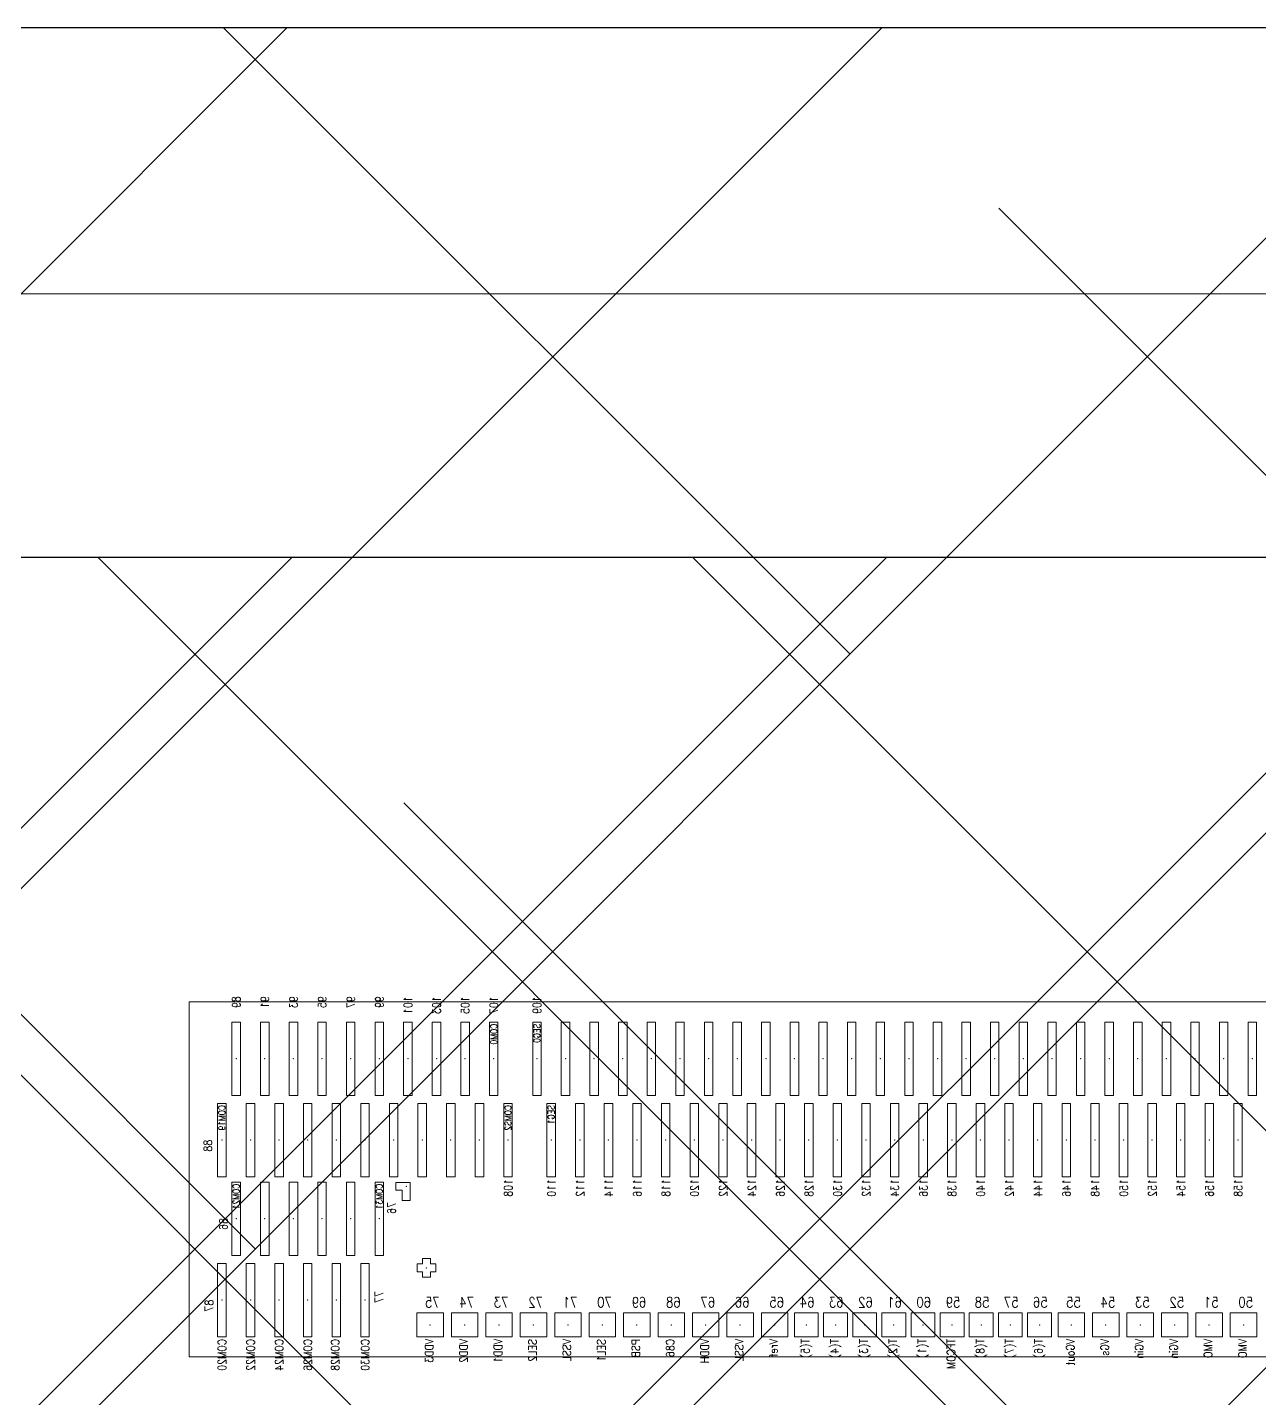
# Model space of a CAD drawing. Extents: x 612 to 1145, y -75 to 210.
# Drawn here: x 997.998 to 1001.486, y 138.967 to 142.849 of the extents above; entities that cross this region are included whole.
import ezdxf

# ---------------------------------------------------------------- set-up
doc = ezdxf.new("R2010")
doc.units = 0
doc.layers.add('Note', color=7, linetype='CONTINUOUS')
doc.layers.add('粗实线', color=7, linetype='CONTINUOUS', lineweight=18)
doc.styles.get("Standard").update_dxf_attribs({"font": 'romans.shx', "width": 0.85})

msp = doc.modelspace()

# ---------------------------------------------------------------- hatches: boundary and pattern name
at = {"layer": 'Note', "linetype": 'ByBlock'}
h = msp.add_hatch(dxfattribs=at)
h.set_pattern_fill('ANSI38', color=0, scale=0.374939, style=0)
h.set_pattern_definition([(45, (-5129.3803, 1257.2485), (-0.8417613, 0.8417613), []), (135, (-5129.3803, 1257.2485), (-2.5252839, 0.8417613), [2.9760756, -1.7856454])])
h.paths.add_polyline_path([(1044.4613582, 135.34976602), (1044.4613582, 142.84853921), (959.72522116, 142.84853921), (959.72522116, 135.34976602)])
h = msp.add_hatch(dxfattribs=at)
h.set_pattern_fill('ANSI37', color=6, scale=0.374939, style=0)
h.set_pattern_definition([(45, (-4744.0241, 1257.2485), (-0.8417613, 0.8417613), []), (135, (-4744.0241, 1257.2485), (-0.8417613, -0.8417613), [])])
h.paths.add_polyline_path([(959.72522116, 141.34878457), (959.72522116, 136.84952066), (1044.4613582, 136.84952066), (1044.4613582, 141.34878457)])

# ---------------------------------------------------------------- linework, layer by layer
at = {"layer": 'Note', "color": 0, "linetype": 'ByBlock'}
for p, q in [((959.72522116, 142.84853921), (1044.4613582, 142.84853921)), ((959.72522116, 141.34878457), (1044.4613582, 141.34878457))]:
    msp.add_line(p, q, dxfattribs=at)
at = {"layer": '粗实线'}
for p, q in [((959.71828968, 142.09414723), (1044.46828968, 142.09414723)), ((1005.73078968, 140.08982748), (998.45578968, 140.08982748)), ((998.45578968, 139.08482748), (998.45578968, 140.08982748)), ((998.57728968, 140.03282748), (998.57728968, 139.82507748)), ((998.60128968, 140.03282748), (998.57728968, 140.03282748)), ((998.60128968, 140.03282748), (998.60128968, 139.82507748)), ((998.65828968, 140.03282748), (998.65828968, 139.82507748)), ((998.68228968, 140.03282748), (998.65828968, 140.03282748)), ((998.65828968, 140.03282748), (998.65828968, 139.82507748)), ((998.68228968, 140.03282748), (998.65828968, 140.03282748)), ((998.68228968, 140.03282748), (998.68228968, 139.82507748)), ((998.68228968, 140.03282748), (998.68228968, 139.82507748)), ((998.73928968, 140.03282748), (998.73928968, 139.82507748)), ((998.76328968, 140.03282748), (998.73928968, 140.03282748)), ((998.76328968, 140.03282748), (998.76328968, 139.82507748)), ((998.82028968, 140.03282748), (998.82028968, 139.82507748)), ((998.84428968, 140.03282748), (998.82028968, 140.03282748)), ((998.84428968, 140.03282748), (998.84428968, 139.82507748)), ((998.90128968, 140.03282748), (998.90128968, 139.82507748)), ((998.92528968, 140.03282748), (998.90128968, 140.03282748)), ((998.92528968, 140.03282748), (998.92528968, 139.82507748)), ((998.98228968, 140.03282748), (998.98228968, 139.82507748)), ((999.00628968, 140.03282748), (998.98228968, 140.03282748)), ((999.00628968, 140.03282748), (999.00628968, 139.82507748)), ((999.06328968, 140.03282748), (999.06328968, 139.82507748)), ((999.08728968, 140.03282748), (999.06328968, 140.03282748)), ((999.08728968, 140.03282748), (999.08728968, 139.82507748)), ((999.14428968, 140.03282748), (999.14428968, 139.82507748)), ((999.16828968, 140.03282748), (999.14428968, 140.03282748)), ((999.16828968, 140.03282748), (999.16828968, 139.82507748)), ((999.22528968, 140.03282748), (999.22528968, 139.82507748)), ((999.24928968, 140.03282748), (999.22528968, 140.03282748)), ((999.24928968, 140.03282748), (999.24928968, 139.82507748)), ((999.30628968, 140.03282748), (999.30628968, 139.82507748)), ((999.33028968, 140.03282748), (999.30628968, 140.03282748)), ((999.33028968, 140.03282748), (999.33028968, 139.82507748)), ((999.42853968, 140.03282748), (999.42853968, 139.82507748)), ((999.45253968, 140.03282748), (999.42853968, 140.03282748)), ((999.45253968, 140.03282748), (999.45253968, 139.82507748)), ((999.50953968, 140.03282748), (999.50953968, 139.82507748)), ((999.53353968, 140.03282748), (999.50953968, 140.03282748)), ((999.53353968, 140.03282748), (999.53353968, 139.82507748)), ((999.59053968, 140.03282748), (999.59053968, 139.82507748)), ((999.61453968, 140.03282748), (999.59053968, 140.03282748)), ((999.61453968, 140.03282748), (999.61453968, 139.82507748)), ((999.67153968, 140.03282748), (999.67153968, 139.82507748)), ((999.69553968, 140.03282748), (999.67153968, 140.03282748)), ((999.69553968, 140.03282748), (999.69553968, 139.82507748)), ((999.75253968, 140.03282748), (999.75253968, 139.82507748)), ((999.77653968, 140.03282748), (999.75253968, 140.03282748)), ((999.77653968, 140.03282748), (999.77653968, 139.82507748)), ((999.83353968, 140.03282748), (999.83353968, 139.82507748)), ((999.85753968, 140.03282748), (999.83353968, 140.03282748)), ((999.85753968, 140.03282748), (999.85753968, 139.82507748)), ((999.91453968, 140.03282748), (999.91453968, 139.82507748)), ((999.93853968, 140.03282748), (999.91453968, 140.03282748)), ((999.93853968, 140.03282748), (999.93853968, 139.82507748)), ((999.99553968, 140.03282748), (999.99553968, 139.82507748)), ((1000.01953968, 140.03282748), (999.99553968, 140.03282748)), ((1000.01953968, 140.03282748), (1000.01953968, 139.82507748)), ((1000.07653968, 140.03282748), (1000.07653968, 139.82507748)), ((1000.10053968, 140.03282748), (1000.07653968, 140.03282748)), ((1000.10053968, 140.03282748), (1000.10053968, 139.82507748)), ((1000.15753968, 140.03282748), (1000.15753968, 139.82507748)), ((1000.18153968, 140.03282748), (1000.15753968, 140.03282748)), ((1000.18153968, 140.03282748), (1000.18153968, 139.82507748)), ((1000.23853968, 140.03282748), (1000.23853968, 139.82507748)), ((1000.26253968, 140.03282748), (1000.23853968, 140.03282748)), ((1000.26253968, 140.03282748), (1000.26253968, 139.82507748)), ((1000.31953968, 140.03282748), (1000.31953968, 139.82507748)), ((1000.34353968, 140.03282748), (1000.31953968, 140.03282748)), ((1000.34353968, 140.03282748), (1000.34353968, 139.82507748)), ((1000.40053968, 140.03282748), (1000.40053968, 139.82507748)), ((1000.42453968, 140.03282748), (1000.40053968, 140.03282748)), ((1000.42453968, 140.03282748), (1000.42453968, 139.82507748)), ((1000.48153968, 140.03282748), (1000.48153968, 139.82507748)), ((1000.50553968, 140.03282748), (1000.48153968, 140.03282748)), ((1000.50553968, 140.03282748), (1000.50553968, 139.82507748)), ((1000.56253968, 140.03282748), (1000.56253968, 139.82507748)), ((1000.58653968, 140.03282748), (1000.56253968, 140.03282748)), ((1000.58653968, 140.03282748), (1000.58653968, 139.82507748)), ((1000.64353968, 140.03282748), (1000.64353968, 139.82507748)), ((1000.66753968, 140.03282748), (1000.64353968, 140.03282748)), ((1000.66753968, 140.03282748), (1000.66753968, 139.82507748)), ((1000.72453968, 140.03282748), (1000.72453968, 139.82507748)), ((1000.74853968, 140.03282748), (1000.72453968, 140.03282748)), ((1000.74853968, 140.03282748), (1000.74853968, 139.82507748)), ((1000.80553968, 140.03282748), (1000.80553968, 139.82507748)), ((1000.82953968, 140.03282748), (1000.80553968, 140.03282748)), ((1000.82953968, 140.03282748), (1000.82953968, 139.82507748)), ((1000.88653968, 140.03282748), (1000.88653968, 139.82507748)), ((1000.91053968, 140.03282748), (1000.88653968, 140.03282748)), ((1000.91053968, 140.03282748), (1000.91053968, 139.82507748)), ((1000.96753968, 140.03282748), (1000.96753968, 139.82507748)), ((1000.99153968, 140.03282748), (1000.96753968, 140.03282748)), ((1000.99153968, 140.03282748), (1000.99153968, 139.82507748)), ((1001.04853968, 140.03282748), (1001.04853968, 139.82507748)), ((1001.07253968, 140.03282748), (1001.04853968, 140.03282748)), ((1001.07253968, 140.03282748), (1001.07253968, 139.82507748)), ((1001.12953968, 140.03282748), (1001.12953968, 139.82507748)), ((1001.15353968, 140.03282748), (1001.12953968, 140.03282748)), ((1001.15353968, 140.03282748), (1001.15353968, 139.82507748)), ((1001.21053968, 140.03282748), (1001.21053968, 139.82507748)), ((1001.23453968, 140.03282748), (1001.21053968, 140.03282748)), ((1001.23453968, 140.03282748), (1001.23453968, 139.82507748)), ((1001.29153968, 140.03282748), (1001.29153968, 139.82507748)), ((1001.31553968, 140.03282748), (1001.29153968, 140.03282748)), ((1001.31553968, 140.03282748), (1001.31553968, 139.82507748)), ((1001.37253968, 140.03282748), (1001.37253968, 139.82507748)), ((1001.39653968, 140.03282748), (1001.37253968, 140.03282748)), ((1001.39653968, 140.03282748), (1001.39653968, 139.82507748)), ((1001.45353968, 140.03282748), (1001.45353968, 139.82507748)), ((1001.47753968, 140.03282748), (1001.45353968, 140.03282748)), ((1001.47753968, 140.03282748), (1001.47753968, 139.82507748)), ((998.60128968, 139.82507748), (998.57728968, 139.82507748)), ((998.68228968, 139.82507748), (998.65828968, 139.82507748)), ((998.68228968, 139.82507748), (998.65828968, 139.82507748)), ((998.76328968, 139.82507748), (998.73928968, 139.82507748)), ((998.84428968, 139.82507748), (998.82028968, 139.82507748)), ((998.92528968, 139.82507748), (998.90128968, 139.82507748)), ((999.00628968, 139.82507748), (998.98228968, 139.82507748)), ((999.08728968, 139.82507748), (999.06328968, 139.82507748)), ((999.16828968, 139.82507748), (999.14428968, 139.82507748)), ((999.24928968, 139.82507748), (999.22528968, 139.82507748)), ((999.33028968, 139.82507748), (999.30628968, 139.82507748)), ((999.45253968, 139.82507748), (999.42853968, 139.82507748)), ((999.53353968, 139.82507748), (999.50953968, 139.82507748)), ((999.61453968, 139.82507748), (999.59053968, 139.82507748)), ((999.69553968, 139.82507748), (999.67153968, 139.82507748)), ((999.77653968, 139.82507748), (999.75253968, 139.82507748)), ((999.85753968, 139.82507748), (999.83353968, 139.82507748)), ((999.93853968, 139.82507748), (999.91453968, 139.82507748)), ((1000.01953968, 139.82507748), (999.99553968, 139.82507748)), ((1000.10053968, 139.82507748), (1000.07653968, 139.82507748)), ((1000.18153968, 139.82507748), (1000.15753968, 139.82507748)), ((1000.26253968, 139.82507748), (1000.23853968, 139.82507748)), ((1000.34353968, 139.82507748), (1000.31953968, 139.82507748)), ((1000.42453968, 139.82507748), (1000.40053968, 139.82507748)), ((1000.50553968, 139.82507748), (1000.48153968, 139.82507748)), ((1000.58653968, 139.82507748), (1000.56253968, 139.82507748)), ((1000.66753968, 139.82507748), (1000.64353968, 139.82507748)), ((1000.74853968, 139.82507748), (1000.72453968, 139.82507748)), ((1000.82953968, 139.82507748), (1000.80553968, 139.82507748)), ((1000.91053968, 139.82507748), (1000.88653968, 139.82507748)), ((1000.99153968, 139.82507748), (1000.96753968, 139.82507748)), ((1001.07253968, 139.82507748), (1001.04853968, 139.82507748)), ((1001.15353968, 139.82507748), (1001.12953968, 139.82507748)), ((1001.23453968, 139.82507748), (1001.21053968, 139.82507748)), ((1001.31553968, 139.82507748), (1001.29153968, 139.82507748)), ((1001.39653968, 139.82507748), (1001.37253968, 139.82507748)), ((1001.47753968, 139.82507748), (1001.45353968, 139.82507748)), ((998.53678968, 139.80257748), (998.53678968, 139.59482748)), ((998.56078968, 139.80257748), (998.53678968, 139.80257748)), ((998.56078968, 139.80257748), (998.56078968, 139.59482748)), ((998.61778968, 139.80257748), (998.61778968, 139.59482748)), ((998.64178968, 139.80257748), (998.61778968, 139.80257748)), ((998.61778968, 139.80257748), (998.61778968, 139.59482748)), ((998.64178968, 139.80257748), (998.61778968, 139.80257748)), ((998.64178968, 139.80257748), (998.64178968, 139.59482748)), ((998.64178968, 139.80257748), (998.64178968, 139.59482748)), ((998.69878968, 139.80257748), (998.69878968, 139.59482748)), ((998.72278968, 139.80257748), (998.69878968, 139.80257748)), ((998.72278968, 139.80257748), (998.72278968, 139.59482748)), ((998.77978968, 139.80257748), (998.77978968, 139.59482748)), ((998.80378968, 139.80257748), (998.77978968, 139.80257748)), ((998.80378968, 139.80257748), (998.80378968, 139.59482748)), ((998.86078968, 139.80257748), (998.86078968, 139.59482748)), ((998.88478968, 139.80257748), (998.86078968, 139.80257748)), ((998.88478968, 139.80257748), (998.88478968, 139.59482748)), ((998.94178968, 139.80257748), (998.94178968, 139.59482748)), ((998.96578968, 139.80257748), (998.94178968, 139.80257748)), ((998.96578968, 139.80257748), (998.96578968, 139.59482748)), ((999.02278968, 139.80257748), (999.02278968, 139.59482748)), ((999.04678968, 139.80257748), (999.02278968, 139.80257748)), ((999.04678968, 139.80257748), (999.04678968, 139.59482748)), ((999.10378968, 139.80257748), (999.10378968, 139.59482748)), ((999.12778968, 139.80257748), (999.10378968, 139.80257748)), ((999.12778968, 139.80257748), (999.12778968, 139.59482748)), ((999.18478968, 139.80257748), (999.18478968, 139.59482748)), ((999.20878968, 139.80257748), (999.18478968, 139.80257748)), ((999.20878968, 139.80257748), (999.20878968, 139.59482748)), ((999.26578968, 139.80257748), (999.26578968, 139.59482748)), ((999.28978968, 139.80257748), (999.26578968, 139.80257748)), ((999.28978968, 139.80257748), (999.28978968, 139.59482748)), ((999.34678968, 139.80257748), (999.34678968, 139.59482748)), ((999.37078968, 139.80257748), (999.34678968, 139.80257748)), ((999.37078968, 139.80257748), (999.37078968, 139.59482748)), ((999.46903968, 139.80257748), (999.46903968, 139.59482748)), ((999.49303968, 139.80257748), (999.46903968, 139.80257748)), ((999.49303968, 139.80257748), (999.49303968, 139.59482748)), ((999.55003968, 139.80257748), (999.55003968, 139.59482748)), ((999.57403968, 139.80257748), (999.55003968, 139.80257748)), ((999.55003968, 139.80257748), (999.55003968, 139.59482748)), ((999.57403968, 139.80257748), (999.55003968, 139.80257748)), ((999.57403968, 139.80257748), (999.57403968, 139.59482748)), ((999.57403968, 139.80257748), (999.57403968, 139.59482748)), ((999.63103968, 139.80257748), (999.63103968, 139.59482748)), ((999.65503968, 139.80257748), (999.63103968, 139.80257748)), ((999.65503968, 139.80257748), (999.65503968, 139.59482748)), ((999.71203968, 139.80257748), (999.71203968, 139.59482748)), ((999.73603968, 139.80257748), (999.71203968, 139.80257748)), ((999.73603968, 139.80257748), (999.73603968, 139.59482748)), ((999.79303968, 139.80257748), (999.79303968, 139.59482748)), ((999.81703968, 139.80257748), (999.79303968, 139.80257748)), ((999.81703968, 139.80257748), (999.81703968, 139.59482748)), ((999.87403968, 139.80257748), (999.87403968, 139.59482748)), ((999.89803968, 139.80257748), (999.87403968, 139.80257748)), ((999.89803968, 139.80257748), (999.89803968, 139.59482748)), ((999.95503968, 139.80257748), (999.95503968, 139.59482748)), ((999.97903968, 139.80257748), (999.95503968, 139.80257748)), ((999.97903968, 139.80257748), (999.97903968, 139.59482748)), ((1000.03603968, 139.80257748), (1000.03603968, 139.59482748)), ((1000.06003968, 139.80257748), (1000.03603968, 139.80257748)), ((1000.06003968, 139.80257748), (1000.06003968, 139.59482748)), ((1000.11703968, 139.80257748), (1000.11703968, 139.59482748)), ((1000.14103968, 139.80257748), (1000.11703968, 139.80257748)), ((1000.14103968, 139.80257748), (1000.14103968, 139.59482748)), ((1000.19803968, 139.80257748), (1000.19803968, 139.59482748)), ((1000.22203968, 139.80257748), (1000.19803968, 139.80257748)), ((1000.22203968, 139.80257748), (1000.22203968, 139.59482748)), ((1000.27903968, 139.80257748), (1000.27903968, 139.59482748)), ((1000.30303968, 139.80257748), (1000.27903968, 139.80257748)), ((1000.30303968, 139.80257748), (1000.30303968, 139.59482748)), ((1000.36003968, 139.80257748), (1000.36003968, 139.59482748)), ((1000.38403968, 139.80257748), (1000.36003968, 139.80257748)), ((1000.38403968, 139.80257748), (1000.38403968, 139.59482748)), ((1000.44103968, 139.80257748), (1000.44103968, 139.59482748)), ((1000.46503968, 139.80257748), (1000.44103968, 139.80257748)), ((1000.46503968, 139.80257748), (1000.46503968, 139.59482748)), ((1000.52203968, 139.80257748), (1000.52203968, 139.59482748)), ((1000.54603968, 139.80257748), (1000.52203968, 139.80257748)), ((1000.54603968, 139.80257748), (1000.54603968, 139.59482748)), ((1000.60303968, 139.80257748), (1000.60303968, 139.59482748)), ((1000.62703968, 139.80257748), (1000.60303968, 139.80257748)), ((1000.62703968, 139.80257748), (1000.62703968, 139.59482748)), ((1000.68403968, 139.80257748), (1000.68403968, 139.59482748)), ((1000.70803968, 139.80257748), (1000.68403968, 139.80257748)), ((1000.70803968, 139.80257748), (1000.70803968, 139.59482748)), ((1000.76503968, 139.80257748), (1000.76503968, 139.59482748)), ((1000.78903968, 139.80257748), (1000.76503968, 139.80257748)), ((1000.78903968, 139.80257748), (1000.78903968, 139.59482748)), ((1000.84603968, 139.80257748), (1000.84603968, 139.59482748)), ((1000.87003968, 139.80257748), (1000.84603968, 139.80257748)), ((1000.87003968, 139.80257748), (1000.87003968, 139.59482748)), ((1000.92703968, 139.80257748), (1000.92703968, 139.59482748)), ((1000.95103968, 139.80257748), (1000.92703968, 139.80257748)), ((1000.95103968, 139.80257748), (1000.95103968, 139.59482748)), ((1001.00803968, 139.80257748), (1001.00803968, 139.59482748)), ((1001.03203968, 139.80257748), (1001.00803968, 139.80257748)), ((1001.03203968, 139.80257748), (1001.03203968, 139.59482748)), ((1001.08903968, 139.80257748), (1001.08903968, 139.59482748)), ((1001.11303968, 139.80257748), (1001.08903968, 139.80257748)), ((1001.11303968, 139.80257748), (1001.11303968, 139.59482748)), ((1001.17003968, 139.80257748), (1001.17003968, 139.59482748)), ((1001.19403968, 139.80257748), (1001.17003968, 139.80257748)), ((1001.19403968, 139.80257748), (1001.19403968, 139.59482748)), ((1001.25103968, 139.80257748), (1001.25103968, 139.59482748)), ((1001.27503968, 139.80257748), (1001.25103968, 139.80257748)), ((1001.27503968, 139.80257748), (1001.27503968, 139.59482748)), ((1001.33203968, 139.80257748), (1001.33203968, 139.59482748)), ((1001.35603968, 139.80257748), (1001.33203968, 139.80257748)), ((1001.35603968, 139.80257748), (1001.35603968, 139.59482748)), ((1001.41303968, 139.80257748), (1001.41303968, 139.59482748)), ((1001.43703968, 139.80257748), (1001.41303968, 139.80257748)), ((1001.43703968, 139.80257748), (1001.43703968, 139.59482748)), ((998.56078968, 139.59482748), (998.53678968, 139.59482748)), ((998.57728968, 139.57982748), (998.57728968, 139.37207748)), ((998.60128968, 139.57982748), (998.57728968, 139.57982748)), ((998.60128968, 139.57982748), (998.60128968, 139.37207748)), ((998.64178968, 139.59482748), (998.61778968, 139.59482748)), ((998.64178968, 139.59482748), (998.61778968, 139.59482748)), ((998.65828968, 139.57982748), (998.65828968, 139.37207748)), ((998.68228968, 139.57982748), (998.65828968, 139.57982748)), ((998.68228968, 139.57982748), (998.68228968, 139.37207748)), ((998.72278968, 139.59482748), (998.69878968, 139.59482748)), ((998.73928968, 139.57982748), (998.73928968, 139.37207748)), ((998.76328968, 139.57982748), (998.73928968, 139.57982748)), ((998.76328968, 139.57982748), (998.76328968, 139.37207748)), ((998.80378968, 139.59482748), (998.77978968, 139.59482748)), ((998.82028968, 139.57982748), (998.82028968, 139.37207748)), ((998.84428968, 139.57982748), (998.82028968, 139.57982748)), ((998.84428968, 139.57982748), (998.84428968, 139.37207748)), ((998.88478968, 139.59482748), (998.86078968, 139.59482748)), ((998.90128968, 139.57982748), (998.90128968, 139.37207748)), ((998.92528968, 139.57982748), (998.90128968, 139.57982748)), ((998.92528968, 139.57982748), (998.92528968, 139.37207748)), ((998.96578968, 139.59482748), (998.94178968, 139.59482748)), ((998.98228968, 139.57982748), (998.98228968, 139.37207748)), ((999.00628968, 139.57982748), (998.98228968, 139.57982748)), ((999.00628968, 139.57982748), (999.00628968, 139.37207748)), ((999.04678968, 139.59482748), (999.02278968, 139.59482748)), ((999.12778968, 139.59482748), (999.10378968, 139.59482748)), ((999.20878968, 139.59482748), (999.18478968, 139.59482748)), ((999.28978968, 139.59482748), (999.26578968, 139.59482748)), ((999.37078968, 139.59482748), (999.34678968, 139.59482748)), ((999.49303968, 139.59482748), (999.46903968, 139.59482748)), ((999.57403968, 139.59482748), (999.55003968, 139.59482748)), ((999.57403968, 139.59482748), (999.55003968, 139.59482748)), ((999.65503968, 139.59482748), (999.63103968, 139.59482748)), ((999.73603968, 139.59482748), (999.71203968, 139.59482748)), ((999.81703968, 139.59482748), (999.79303968, 139.59482748)), ((999.89803968, 139.59482748), (999.87403968, 139.59482748)), ((999.97903968, 139.59482748), (999.95503968, 139.59482748)), ((1000.06003968, 139.59482748), (1000.03603968, 139.59482748)), ((1000.14103968, 139.59482748), (1000.11703968, 139.59482748)), ((1000.22203968, 139.59482748), (1000.19803968, 139.59482748)), ((1000.30303968, 139.59482748), (1000.27903968, 139.59482748)), ((1000.38403968, 139.59482748), (1000.36003968, 139.59482748)), ((1000.46503968, 139.59482748), (1000.44103968, 139.59482748)), ((1000.54603968, 139.59482748), (1000.52203968, 139.59482748)), ((1000.62703968, 139.59482748), (1000.60303968, 139.59482748)), ((1000.70803968, 139.59482748), (1000.68403968, 139.59482748)), ((1000.78903968, 139.59482748), (1000.76503968, 139.59482748)), ((1000.87003968, 139.59482748), (1000.84603968, 139.59482748)), ((1000.95103968, 139.59482748), (1000.92703968, 139.59482748)), ((1001.03203968, 139.59482748), (1001.00803968, 139.59482748)), ((1001.11303968, 139.59482748), (1001.08903968, 139.59482748)), ((1001.19403968, 139.59482748), (1001.17003968, 139.59482748)), ((1001.27503968, 139.59482748), (1001.25103968, 139.59482748)), ((1001.35603968, 139.59482748), (1001.33203968, 139.59482748)), ((1001.43703968, 139.59482748), (1001.41303968, 139.59482748)), ((999.04153968, 139.57907748), (999.08203968, 139.57907748)), ((999.04153968, 139.55657748), (999.04153968, 139.57907748)), ((999.04153968, 139.55657748), (999.05953968, 139.55657748)), ((999.05953968, 139.52807748), (999.05953968, 139.55657748)), ((999.08203968, 139.52807748), (999.08203968, 139.57907748)), ((999.05953968, 139.52807748), (999.08203968, 139.52807748)), ((998.53678968, 139.34957748), (998.53678968, 139.14182748)), ((998.56078968, 139.34957748), (998.53678968, 139.34957748)), ((998.56078968, 139.34957748), (998.56078968, 139.14182748)), ((998.60128968, 139.37207748), (998.57728968, 139.37207748)), ((998.61778968, 139.34957748), (998.61778968, 139.14182748)), ((998.64178968, 139.34957748), (998.61778968, 139.34957748)), ((998.64178968, 139.34957748), (998.64178968, 139.14182748)), ((998.68228968, 139.37207748), (998.65828968, 139.37207748)), ((998.69878968, 139.34957748), (998.69878968, 139.14182748)), ((998.72278968, 139.34957748), (998.69878968, 139.34957748)), ((998.72278968, 139.34957748), (998.72278968, 139.14182748)), ((998.76328968, 139.37207748), (998.73928968, 139.37207748)), ((998.77978968, 139.34957748), (998.77978968, 139.14182748)), ((998.80378968, 139.34957748), (998.77978968, 139.34957748)), ((998.80378968, 139.34957748), (998.80378968, 139.14182748)), ((998.84428968, 139.37207748), (998.82028968, 139.37207748)), ((998.86078968, 139.34957748), (998.86078968, 139.14182748)), ((998.88478968, 139.34957748), (998.86078968, 139.34957748)), ((998.88478968, 139.34957748), (998.88478968, 139.14182748)), ((998.92528968, 139.37207748), (998.90128968, 139.37207748)), ((998.94178968, 139.34957748), (998.94178968, 139.14182748)), ((998.96578968, 139.34957748), (998.94178968, 139.34957748)), ((998.96578968, 139.34957748), (998.96578968, 139.14182748)), ((999.00628968, 139.37207748), (998.98228968, 139.37207748)), ((999.10153968, 139.34807748), (999.10153968, 139.32557748)), ((999.11653968, 139.34807748), (999.10153968, 139.34807748)), ((999.11653968, 139.36307748), (999.11653968, 139.34807748)), ((999.13903968, 139.36307748), (999.11653968, 139.36307748)), ((999.13903968, 139.36307748), (999.13903968, 139.34807748)), ((999.15403968, 139.34807748), (999.13903968, 139.34807748)), ((999.15403968, 139.34807748), (999.15403968, 139.32557748)), ((999.11653968, 139.32557748), (999.10153968, 139.32557748)), ((999.11653968, 139.32557748), (999.11653968, 139.31057748)), ((999.13903968, 139.31057748), (999.11653968, 139.31057748)), ((999.13903968, 139.32557748), (999.13903968, 139.31057748)), ((999.15403968, 139.32557748), (999.13903968, 139.32557748)), ((999.10078968, 139.20932748), (999.10078968, 139.14182748)), ((999.17578968, 139.20932748), (999.10078968, 139.20932748)), ((999.17578968, 139.20932748), (999.17578968, 139.14182748)), ((999.19828968, 139.20932748), (999.19828968, 139.14182748)), ((999.27328968, 139.20932748), (999.19828968, 139.20932748)), ((999.27328968, 139.20932748), (999.27328968, 139.14182748)), ((999.29578968, 139.20932748), (999.29578968, 139.14182748)), ((999.37078968, 139.20932748), (999.29578968, 139.20932748)), ((999.37078968, 139.20932748), (999.37078968, 139.14182748)), ((999.39328968, 139.20932748), (999.39328968, 139.14182748)), ((999.46828968, 139.20932748), (999.39328968, 139.20932748)), ((999.46828968, 139.20932748), (999.46828968, 139.14182748)), ((999.49078968, 139.20932748), (999.49078968, 139.14182748)), ((999.56578968, 139.20932748), (999.49078968, 139.20932748)), ((999.56578968, 139.20932748), (999.56578968, 139.14182748)), ((999.58828968, 139.20932748), (999.58828968, 139.14182748)), ((999.66328968, 139.20932748), (999.58828968, 139.20932748)), ((999.66328968, 139.20932748), (999.66328968, 139.14182748)), ((999.68578968, 139.20932748), (999.68578968, 139.14182748)), ((999.76078968, 139.20932748), (999.68578968, 139.20932748)), ((999.76078968, 139.20932748), (999.76078968, 139.14182748)), ((999.78328968, 139.20932748), (999.78328968, 139.14182748)), ((999.85828968, 139.20932748), (999.78328968, 139.20932748)), ((999.85828968, 139.20932748), (999.85828968, 139.14182748)), ((999.88078968, 139.20932748), (999.88078968, 139.14182748)), ((999.95578968, 139.20932748), (999.88078968, 139.20932748)), ((999.95578968, 139.20932748), (999.95578968, 139.14182748)), ((999.97828968, 139.20932748), (999.97828968, 139.14182748)), ((1000.05328968, 139.20932748), (999.97828968, 139.20932748)), ((1000.05328968, 139.20932748), (1000.05328968, 139.14182748)), ((1000.07578968, 139.20932748), (1000.07578968, 139.14182748)), ((1000.15078968, 139.20932748), (1000.07578968, 139.20932748)), ((1000.15078968, 139.20932748), (1000.15078968, 139.14182748)), ((1000.16953968, 139.20932748), (1000.16953968, 139.14182748)), ((1000.23703968, 139.20932748), (1000.16953968, 139.20932748)), ((1000.23703968, 139.20932748), (1000.23703968, 139.14182748)), ((1000.25203968, 139.20932748), (1000.25203968, 139.14182748)), ((1000.31953968, 139.20932748), (1000.25203968, 139.20932748)), ((1000.31953968, 139.20932748), (1000.31953968, 139.14182748)), ((1000.33453968, 139.20932748), (1000.33453968, 139.14182748)), ((1000.40203968, 139.20932748), (1000.33453968, 139.20932748)), ((1000.40203968, 139.20932748), (1000.40203968, 139.14182748)), ((1000.41703968, 139.20932748), (1000.41703968, 139.14182748)), ((1000.48453968, 139.20932748), (1000.41703968, 139.20932748)), ((1000.48453968, 139.20932748), (1000.48453968, 139.14182748)), ((1000.49953968, 139.20932748), (1000.49953968, 139.14182748)), ((1000.56703968, 139.20932748), (1000.49953968, 139.20932748)), ((1000.56703968, 139.20932748), (1000.56703968, 139.14182748)), ((1000.58203968, 139.20932748), (1000.58203968, 139.14182748)), ((1000.64953968, 139.20932748), (1000.58203968, 139.20932748)), ((1000.64953968, 139.20932748), (1000.64953968, 139.14182748)), ((1000.66453968, 139.20932748), (1000.66453968, 139.14182748)), ((1000.73203968, 139.20932748), (1000.66453968, 139.20932748)), ((1000.73203968, 139.20932748), (1000.73203968, 139.14182748)), ((1000.74703968, 139.20932748), (1000.74703968, 139.14182748)), ((1000.81453968, 139.20932748), (1000.74703968, 139.20932748)), ((1000.81453968, 139.20932748), (1000.81453968, 139.14182748)), ((1000.82953968, 139.20932748), (1000.82953968, 139.14182748)), ((1000.89703968, 139.20932748), (1000.82953968, 139.20932748)), ((1000.89703968, 139.20932748), (1000.89703968, 139.14182748)), ((1000.91578968, 139.20932748), (1000.91578968, 139.14182748)), ((1000.99078968, 139.20932748), (1000.91578968, 139.20932748)), ((1000.99078968, 139.20932748), (1000.99078968, 139.14182748)), ((1001.01328968, 139.20932748), (1001.01328968, 139.14182748)), ((1001.08828968, 139.20932748), (1001.01328968, 139.20932748)), ((1001.08828968, 139.20932748), (1001.08828968, 139.14182748)), ((1001.11078968, 139.20932748), (1001.11078968, 139.14182748)), ((1001.18578968, 139.20932748), (1001.11078968, 139.20932748)), ((1001.18578968, 139.20932748), (1001.18578968, 139.14182748)), ((1001.20828968, 139.20932748), (1001.20828968, 139.14182748)), ((1001.28328968, 139.20932748), (1001.20828968, 139.20932748)), ((1001.28328968, 139.20932748), (1001.28328968, 139.14182748)), ((1001.30578968, 139.20932748), (1001.30578968, 139.14182748)), ((1001.38078968, 139.20932748), (1001.30578968, 139.20932748)), ((1001.38078968, 139.20932748), (1001.38078968, 139.14182748)), ((1001.40328968, 139.20932748), (1001.40328968, 139.14182748)), ((1001.47828968, 139.20932748), (1001.40328968, 139.20932748)), ((1001.47828968, 139.20932748), (1001.47828968, 139.14182748)), ((998.56078968, 139.14182748), (998.53678968, 139.14182748)), ((998.64178968, 139.14182748), (998.61778968, 139.14182748)), ((998.72278968, 139.14182748), (998.69878968, 139.14182748)), ((998.80378968, 139.14182748), (998.77978968, 139.14182748)), ((998.88478968, 139.14182748), (998.86078968, 139.14182748)), ((998.96578968, 139.14182748), (998.94178968, 139.14182748)), ((999.17578968, 139.14182748), (999.10078968, 139.14182748)), ((999.27328968, 139.14182748), (999.19828968, 139.14182748)), ((999.37078968, 139.14182748), (999.29578968, 139.14182748)), ((999.46828968, 139.14182748), (999.39328968, 139.14182748)), ((999.56578968, 139.14182748), (999.49078968, 139.14182748)), ((999.66328968, 139.14182748), (999.58828968, 139.14182748)), ((999.76078968, 139.14182748), (999.68578968, 139.14182748)), ((999.85828968, 139.14182748), (999.78328968, 139.14182748)), ((999.95578968, 139.14182748), (999.88078968, 139.14182748)), ((1000.05328968, 139.14182748), (999.97828968, 139.14182748)), ((1000.15078968, 139.14182748), (1000.07578968, 139.14182748)), ((1000.23703968, 139.14182748), (1000.16953968, 139.14182748)), ((1000.31953968, 139.14182748), (1000.25203968, 139.14182748)), ((1000.40203968, 139.14182748), (1000.33453968, 139.14182748)), ((1000.48453968, 139.14182748), (1000.41703968, 139.14182748)), ((1000.56703968, 139.14182748), (1000.49953968, 139.14182748)), ((1000.64953968, 139.14182748), (1000.58203968, 139.14182748)), ((1000.73203968, 139.14182748), (1000.66453968, 139.14182748)), ((1000.81453968, 139.14182748), (1000.74703968, 139.14182748)), ((1000.89703968, 139.14182748), (1000.82953968, 139.14182748)), ((1000.99078968, 139.14182748), (1000.91578968, 139.14182748)), ((1001.08828968, 139.14182748), (1001.01328968, 139.14182748)), ((1001.18578968, 139.14182748), (1001.11078968, 139.14182748)), ((1001.28328968, 139.14182748), (1001.20828968, 139.14182748)), ((1001.38078968, 139.14182748), (1001.30578968, 139.14182748)), ((1001.47828968, 139.14182748), (1001.40328968, 139.14182748)), ((1005.73078968, 139.08482748), (998.45578968, 139.08482748))]:
    msp.add_line(p, q, dxfattribs=at)
for p in [(998.58928968, 139.92895248), (998.67028968, 139.92895248), (998.67028968, 139.92895248), (998.75128968, 139.92895248), (998.83228968, 139.92895248), (998.91328968, 139.92895248), (998.99428968, 139.92895248), (999.07528968, 139.92895248), (999.15628968, 139.92895248), (999.23728968, 139.92895248), (999.31828968, 139.92895248), (999.44053968, 139.92895248), (999.52153968, 139.92895248), (999.60253968, 139.92895248), (999.68353968, 139.92895248), (999.76453968, 139.92895248), (999.84553968, 139.92895248), (999.92653968, 139.92895248), (1000.00753968, 139.92895248), (1000.08853968, 139.92895248), (1000.16953968, 139.92895248), (1000.25053968, 139.92895248), (1000.33153968, 139.92895248), (1000.41253968, 139.92895248), (1000.49353968, 139.92895248), (1000.57453968, 139.92895248), (1000.65553968, 139.92895248), (1000.73653968, 139.92895248), (1000.81753968, 139.92895248), (1000.89853968, 139.92895248), (1000.97953968, 139.92895248), (1001.06053968, 139.92895248), (1001.14153968, 139.92895248), (1001.22253968, 139.92895248), (1001.30353968, 139.92895248), (1001.38453968, 139.92895248), (1001.46553968, 139.92895248), (998.54878968, 139.69870248), (998.62978968, 139.69870248), (998.62978968, 139.69870248), (998.71078968, 139.69870248), (998.79178968, 139.69870248), (998.87278968, 139.69870248), (998.95378968, 139.69870248), (999.03478968, 139.69870248), (999.11578968, 139.69870248), (999.19678968, 139.69870248), (999.27778968, 139.69870248), (999.35878968, 139.69870248), (999.48103968, 139.69870248), (999.56203968, 139.69870248), (999.56203968, 139.69870248), (999.64303968, 139.69870248), (999.72403968, 139.69870248), (999.80503968, 139.69870248), (999.88603968, 139.69870248), (999.96703968, 139.69870248), (1000.04803968, 139.69870248), (1000.12903968, 139.69870248), (1000.21003968, 139.69870248), (1000.29103968, 139.69870248), (1000.37203968, 139.69870248), (1000.45303968, 139.69870248), (1000.53403968, 139.69870248), (1000.61503968, 139.69870248), (1000.69603968, 139.69870248), (1000.77703968, 139.69870248), (1000.85803968, 139.69870248), (1000.93903968, 139.69870248), (1001.02003968, 139.69870248), (1001.10103968, 139.69870248), (1001.18203968, 139.69870248), (1001.26303968, 139.69870248), (1001.34403968, 139.69870248), (1001.42503968, 139.69870248), (999.07078968, 139.56782748), (998.58928968, 139.47595248), (998.67028968, 139.47595248), (998.75128968, 139.47595248), (998.83228968, 139.47595248), (998.91328968, 139.47595248), (998.99428968, 139.47595248), (999.12778968, 139.33682748), (998.54878968, 139.24570248), (998.62978968, 139.24570248), (998.71078968, 139.24570248), (998.79178968, 139.24570248), (998.87278968, 139.24570248), (998.95378968, 139.24570248), (999.13828968, 139.17557748), (999.23578968, 139.17557748), (999.33328968, 139.17557748), (999.43078968, 139.17557748), (999.52828968, 139.17557748), (999.62578968, 139.17557748), (999.72328968, 139.17557748), (999.82078968, 139.17557748), (999.91828968, 139.17557748), (1000.01578968, 139.17557748), (1000.11328968, 139.17557748), (1000.20328968, 139.17557748), (1000.28578968, 139.17557748), (1000.36828968, 139.17557748), (1000.45078968, 139.17557748), (1000.53328968, 139.17557748), (1000.61578968, 139.17557748), (1000.69828968, 139.17557748), (1000.78078968, 139.17557748), (1000.86328968, 139.17557748), (1000.95328968, 139.17557748), (1001.05078968, 139.17557748), (1001.14828968, 139.17557748), (1001.24578968, 139.17557748), (1001.34328968, 139.17557748), (1001.44078968, 139.17557748)]:
    msp.add_point(p, dxfattribs=at)

# ---------------------------------------------------------------- texts
at = {"layer": '粗实线', "lineweight": 5, "text_generation_flag": 2, "width": 0.85}
for s, height, p in [('89', 0.023124539, (998.60111738, 140.1059889)), ('91', 0.023124539, (998.68211738, 140.1059889)), ('93', 0.023124539, (998.76311738, 140.1059889)), ('95', 0.023124539, (998.84411738, 140.1059889)), ('97', 0.023124539, (998.92511738, 140.1059889)), ('99', 0.023124539, (999.00611738, 140.1059889)), ('101', 0.023124539, (999.08711738, 140.1059889)), ('103', 0.023124539, (999.16811738, 140.1059889)), ('105', 0.023124539, (999.24911738, 140.1059889)), ('107', 0.023124539, (999.33011738, 140.1059889)), ('109', 0.023124539, (999.45236738, 140.1059889)), ('COM0', 0.018499631, (999.32761683, 140.02802748)), ('SEG0', 0.018499631, (999.44986683, 140.02802748)), ('COM19', 0.018499631, (998.5580109, 139.79777748)), ('COMS2', 0.018499631, (999.3680109, 139.79777748)), ('SEG1', 0.018499631, (999.49036683, 139.79777748)), ('88', 0.023124539, (998.52032444, 139.69990919)), ('108', 0.023124539, (999.37103966, 139.58882748)), ('110', 0.023124539, (999.49328966, 139.58882748)), ('112', 0.023124539, (999.57428966, 139.58882748)), ('114', 0.023124539, (999.65528966, 139.58882748)), ('116', 0.023124539, (999.73628966, 139.58882748)), ('118', 0.023124539, (999.81728966, 139.58882748)), ('120', 0.023124539, (999.89828966, 139.58882748)), ('122', 0.023124539, (999.97928966, 139.58882748)), ('124', 0.023124539, (1000.06028966, 139.58882748)), ('126', 0.023124539, (1000.14128966, 139.58882748)), ('128', 0.023124539, (1000.22228966, 139.58882748)), ('130', 0.023124539, (1000.30328966, 139.58882748)), ('132', 0.023124539, (1000.38428966, 139.58882748)), ('134', 0.023124539, (1000.46528966, 139.58882748)), ('136', 0.023124539, (1000.54628966, 139.58882748)), ('138', 0.023124539, (1000.62728966, 139.58882748)), ('140', 0.023124539, (1000.70828966, 139.58882748)), ('142', 0.023124539, (1000.78928966, 139.58882748)), ('144', 0.023124539, (1000.87028966, 139.58882748)), ('146', 0.023124539, (1000.95128966, 139.58882748)), ('148', 0.023124539, (1001.03228966, 139.58882748)), ('150', 0.023124539, (1001.11328966, 139.58882748)), ('152', 0.023124539, (1001.19428966, 139.58882748)), ('154', 0.023124539, (1001.27528966, 139.58882748)), ('156', 0.023124539, (1001.35628966, 139.58882748)), ('158', 0.023124539, (1001.43728966, 139.58882748)), ('COM21', 0.018499631, (998.5985109, 139.57502748)), ('COM31', 0.018499631, (999.0035109, 139.57502748)), ('76', 0.023124539, (999.040757, 139.52378261)), ('86', 0.023124539, (998.56509658, 139.47840988)), ('87', 0.023124539, (998.52398155, 139.24686582)), ('77', 0.023124539, (999.004902, 139.27156464)), ('COM20', 0.023124539, (998.56064821, 139.13582748)), ('COM22', 0.023124539, (998.64164821, 139.13582748)), ('COM24', 0.023124539, (998.72264821, 139.13582748)), ('COM26', 0.023124539, (998.80364821, 139.13582748)), ('COM28', 0.023124539, (998.88113169, 139.13582748)), ('COM30', 0.023124539, (998.96585195, 139.13582748)), ('VDD3', 0.023124539, (999.1469196, 139.13582748)), ('VDD2', 0.023124539, (999.2444196, 139.13582748)), ('VDD1', 0.023124539, (999.3419196, 139.13582748)), ('SEL2', 0.023124539, (999.4394196, 139.13582748)), ('VSSL', 0.023124539, (999.5369196, 139.13582748)), ('SEL1', 0.023124539, (999.6344196, 139.13582748)), ('PSB', 0.023124539, (999.7319196, 139.13582748)), ('C86', 0.023124539, (999.8294196, 139.13582748)), ('VDDH', 0.023124539, (999.9269196, 139.13582748)), ('VSSL', 0.023124539, (1000.0244196, 139.13582748)), ('Vref', 0.023124539, (1000.1219196, 139.13582748)), ('T(5)', 0.023124539, (1000.2119196, 139.13582748)), ('T(4)', 0.023124539, (1000.2944196, 139.13582748)), ('T(3)', 0.023124539, (1000.3769196, 139.13582748)), ('T(2)', 0.023124539, (1000.4594196, 139.13582748)), ('T(1)', 0.023124539, (1000.5419196, 139.13582748)), ('TFCOM', 0.023124539, (1000.6244196, 139.13582748)), ('T(8)', 0.023124539, (1000.7069196, 139.13582748)), ('T(7)', 0.023124539, (1000.7894196, 139.13582748)), ('T(6)', 0.023124539, (1000.8719196, 139.13582748)), ('VGout', 0.023124539, (1000.9619196, 139.13582748)), ('VGs', 0.023124539, (1001.0594196, 139.13582748)), ('VGin', 0.023124539, (1001.1569196, 139.13582748)), ('VGin', 0.023124539, (1001.2544196, 139.13582748)), ('VMO', 0.023124539, (1001.3519196, 139.13582748)), ('VMO', 0.023124539, (1001.4494196, 139.13582748))]:
    msp.add_text(s, height=height, rotation=90, dxfattribs=at).set_placement(p)
for s, p in [('75', (999.16551796, 139.22524486)), ('74', (999.26301796, 139.22524486)), ('73', (999.36051796, 139.22524486)), ('72', (999.45801796, 139.22524486)), ('71', (999.55551796, 139.22524486)), ('70', (999.65301796, 139.22524486)), ('69', (999.75051796, 139.22524486)), ('68', (999.84801796, 139.22524486)), ('67', (999.94551796, 139.22524486)), ('66', (1000.04301796, 139.22524486)), ('65', (1000.14051796, 139.22524486)), ('64', (1000.22676796, 139.22524486)), ('63', (1000.30926796, 139.22524486)), ('62', (1000.39176796, 139.22524486)), ('61', (1000.47426796, 139.22524486)), ('60', (1000.55676796, 139.22524486)), ('59', (1000.63926796, 139.22524486)), ('58', (1000.72176796, 139.22524486)), ('57', (1000.80426796, 139.22524486)), ('56', (1000.88676796, 139.22524486)), ('55', (1000.98051796, 139.22524486)), ('54', (1001.07801796, 139.22524486)), ('53', (1001.17551796, 139.22524486)), ('52', (1001.27301796, 139.22524486)), ('51', (1001.37051796, 139.22524486)), ('50', (1001.46801796, 139.22524486))]:
    msp.add_text(s, height=0.028905674, dxfattribs=at).set_placement(p)

doc.saveas('drawing.dxf')
